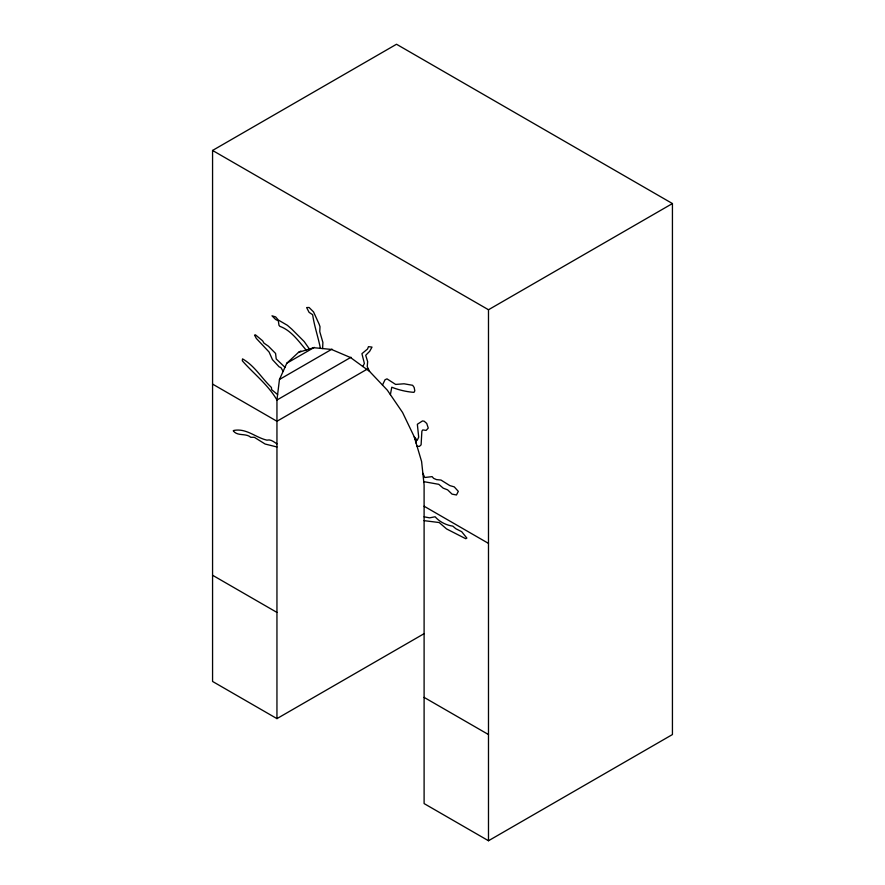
<?xml version="1.0" encoding="UTF-8"?>
<svg xmlns="http://www.w3.org/2000/svg" width="885" height="885" viewBox="0 0 885 885"><rect width="100%" height="100%" fill="white"/><g stroke="black" fill="none" stroke-linecap="round" stroke-linejoin="round"><path stroke-width="1.33" d="M322.616 348.557L322.892 342.44L319.773 331.665L319.994 326.676L319.098 324.109L313.533 311.896L309.086 307.482L306.63 307.571L309.086 312.35L312.648 314.695C314.319 326.178 318.158 337.019 320.403 348.347M416.238 443.496L416.37 441.892L414.246 436.803L402.553 412.465L387.32 390.163L369.576 371.423L350.526 357.54L331.488 349.442L313.744 347.683L298.499 352.385L286.806 363.226L279.461 379.477L276.95 400.02L276.95 718.62L212.566 681.45L212.566 150.45L396.513 44.25L672.434 203.55L672.434 734.55L488.487 840.75L424.103 803.58L424.103 484.98L421.603 461.539L414.246 436.803L417.211 440.354L418.694 437.168L417.344 424.28L422.455 420.95L424.169 421.194L426.736 423.439L428.263 428.097L426.139 430.387L422.72 429.922L421.88 431.194L421.094 444.867L419.39 446.405L417.056 446.25M390.385 394.644L391.778 387.221C398.604 389.942 406.702 391.856 413.959 392.354L414.811 390.838L414.147 387.442L412.642 385.296L404.047 383.791L395.65 384.433L386.988 378.857L385.041 379.753L382.475 385.052M362.861 366.534L364.366 363.436L361.921 353.679L367.529 349.022L368.459 346.666L372.01 347.097L369.687 351.279L365.704 355.305L367.651 361.644L367.231 366.644L369.576 371.423M298.499 352.385L300.889 351.002M286.806 363.226L314.286 347.374M279.461 379.477L332.008 349.132M351.002 357.263L276.95 400.02C268.155 384.831 253.918 373.957 242.302 360.803L242.534 358.879C254.67 365.782 261.529 378.05 271.418 387.464L271.64 389.666L277.613 394.566M367.729 368.846L276.95 421.26L212.566 384.09M212.566 150.45L488.487 309.75L672.434 203.55M276.95 718.62L423.871 633.804M424.103 520.657L439.181 522.537L446.571 528.931L465.764 538.733L466.871 538.091L461.693 531.686L455.786 528.71L452.832 526.144C446.14 525.159 439.602 521.896 435.121 516.774L429.579 517.847L424.103 516.818M423.749 481.65L438.761 484.316L443.197 488.155L447.622 489.859L452.047 494.129L456.472 494.98L458.308 491.352L454.248 486.872L449.823 485.588L440.973 480.046L436.548 479.626L433.595 478.342L432.112 476.639L424.745 477.491L422.853 473.265M276.95 446.98L265.113 444.027L254.349 437.301L250.754 437.29C245.809 432.831 237.512 436.626 233.242 430.807L233.917 430.42C246.572 428.108 255.455 437.5 266.916 440.155C270.865 439.048 273.863 441.936 276.95 443.883M424.103 506.22L488.487 543.39M212.566 575.25L276.95 612.42M424.103 697.38L488.487 734.55M284.959 367.308L276.231 358.967L275.567 353.425L268.409 346.201L263.94 343.103L262.602 340.78L255.444 334.84L254.548 335.094L256.329 338.446L269.084 352.009L272.436 359.62L279.14 366.844L280.932 367.618L283.134 371.357M309.418 349.022L304.163 341.522L291.84 329.198L287.337 325.282L278.321 320.027L275.611 316.896L271.994 315.812L275.611 319.474L278.321 320.801L278.996 325.315L279.892 326.355C291.209 330.448 298.455 341.068 306.122 350.029M488.487 309.75L488.487 840.75"/></g></svg>
